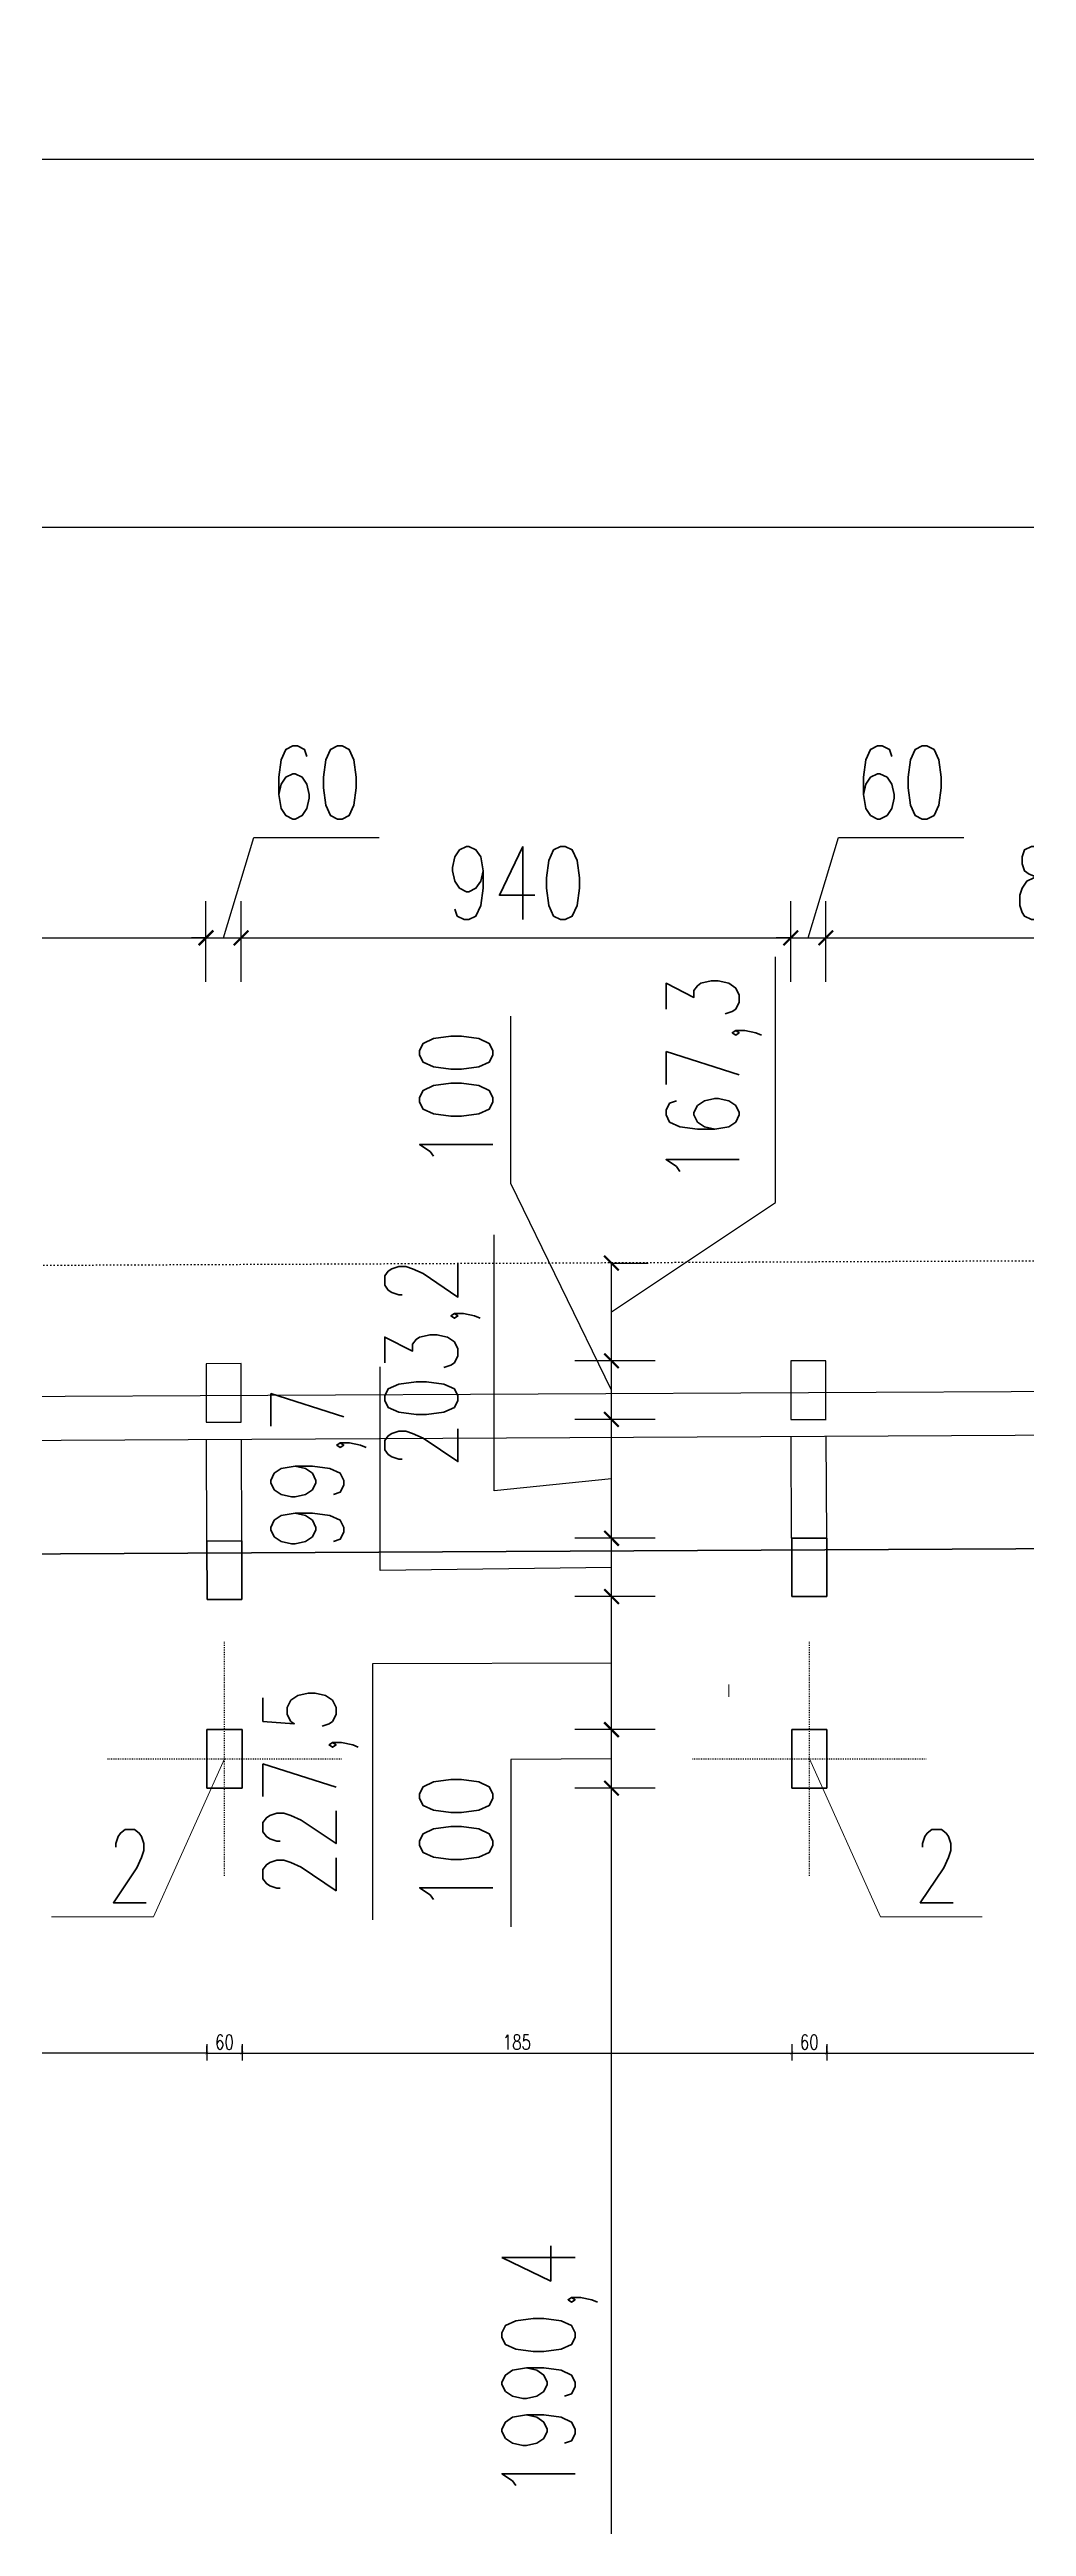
# Model space of a CAD drawing. Header units: millimetres. Extents: x -324080 to 120693, y -32448 to 53734.
# Drawn here: x -192215 to -190544, y -1411 to 2823 of the extents above; entities that cross this region are included whole.
import ezdxf

# ---------------------------------------------------------------- set-up
doc = ezdxf.new("R2010")
doc.units = ezdxf.units.MM
doc.linetypes.add('ACAD_ISO03W100', pattern=[30, 12, -18])
for name, color, linetype, lineweight in [('przekrój', 6, 'Continuous', 50), ('wymiary', 253, 'Continuous', 5), ('ściany', 5, 'Continuous', 50)]:
    doc.layers.add(name, color=color, linetype=linetype, lineweight=lineweight)
doc.layers.add('przerywana', color=7, linetype='ACAD_ISO03W100')
doc.styles.add('Opisowy', font='simplex.shx', dxfattribs={"width": 0.75, "height": 2.5})
doc.dimstyles.new('Opisowy', dxfattribs={"dimscale": 0, "dimtxt": 2.5, "dimasz": 0.5, "dimexe": 1.25, "dimexo": 0.625, "dimtad": 1, "dimdec": 1, "dimtxsty": 'Opisowy', "dimblk": 'ARCHTICK', "dimcen": 1, "dimadec": 0, "dimazin": 0, "dimtfac": 1, "dimtdec": 1, "dimtmove": 0, "dimatfit": 3, "dimfxl": 1.5, "dimfxlon": 1, "dimarcsym": 0})

# ---------------------------------------------------------------- blocks, each defined once
blk = doc.blocks.new('_ArchTick')
at = {"color": 0, "linetype": 'ByBlock', "const_width": 0.15}
blk.add_lwpolyline([(-0.5, -0.5), (0.5, 0.5)], dxfattribs=at)
blk = doc.blocks.new('*D1011')
at = {"layer": 'Defpoints', "color": 0}
for p in [(-192970.2, -601.6), (-192970.2, -601.6), (-191945.4, -601.6)]:
    blk.add_point(p, dxfattribs=at)
at = {"layer": 'wymiary', "color": 0, "lineweight": -2}
for p, q in [((-192970.2, -601.6), (-192970.2, -589.1)), ((-191945.4, -601.6), (-191945.4, -589.1)), ((-191945.4, -601.6), (-192970.2, -601.6))]:
    blk.add_line(p, q, dxfattribs=at)
at = {"layer": 'wymiary', "color": 0, "lineweight": -2, "xscale": 5, "yscale": 5, "zscale": 5, "rotation": 180}
blk.add_blockref('_ArchTick', (-192970.2, -601.6), dxfattribs=at)
at = {"layer": 'wymiary', "color": 0, "lineweight": -2, "xscale": 5, "yscale": 5, "zscale": 5}
blk.add_blockref('_ArchTick', (-191945.4, -601.6), dxfattribs=at)
at = {"layer": 'wymiary', "color": 0, "lineweight": 5, "insert": (-192457.8, -582.8), "char_height": 25, "attachment_point": 5, "style": 'Opisowy'}
blk.add_mtext('214', dxfattribs=at)
blk = doc.blocks.new('*D1012')
at = {"layer": 'Defpoints', "color": 0}
for p in [(-191945.4, -348.7), (-191885.4, -348.7), (-191885.4, -601.6)]:
    blk.add_point(p, dxfattribs=at)
at = {"layer": 'wymiary', "color": 0, "lineweight": -2}
for p, q in [((-191945.4, -586.6), (-191945.4, -614.1)), ((-191885.4, -586.6), (-191885.4, -614.1)), ((-191945.4, -601.6), (-191885.4, -601.6))]:
    blk.add_line(p, q, dxfattribs=at)
at = {"layer": 'wymiary', "color": 0, "lineweight": -2, "xscale": 5, "yscale": 5, "zscale": 5, "rotation": 180}
blk.add_blockref('_ArchTick', (-191945.4, -601.6), dxfattribs=at)
at = {"layer": 'wymiary', "color": 0, "lineweight": -2, "xscale": 5, "yscale": 5, "zscale": 5}
blk.add_blockref('_ArchTick', (-191885.4, -601.6), dxfattribs=at)
at = {"layer": 'wymiary', "color": 0, "lineweight": 5, "insert": (-191915.4, -582.8), "char_height": 25, "attachment_point": 5, "style": 'Opisowy'}
blk.add_mtext('60', dxfattribs=at)
blk = doc.blocks.new('*D1013')
at = {"layer": 'Defpoints', "color": 0}
for p in [(-190945.4, -348.7), (-191885.4, -601.6), (-190945.4, -601.6)]:
    blk.add_point(p, dxfattribs=at)
at = {"layer": 'wymiary', "color": 0, "lineweight": -2}
for p, q in [((-191885.4, -601.6), (-191885.4, -589.1)), ((-190945.4, -586.6), (-190945.4, -614.1)), ((-191885.4, -601.6), (-190945.4, -601.6))]:
    blk.add_line(p, q, dxfattribs=at)
at = {"layer": 'wymiary', "color": 0, "lineweight": -2, "xscale": 5, "yscale": 5, "zscale": 5, "rotation": 180}
blk.add_blockref('_ArchTick', (-191885.4, -601.6), dxfattribs=at)
at = {"layer": 'wymiary', "color": 0, "lineweight": -2, "xscale": 5, "yscale": 5, "zscale": 5}
blk.add_blockref('_ArchTick', (-190945.4, -601.6), dxfattribs=at)
at = {"layer": 'wymiary', "color": 0, "lineweight": 5, "insert": (-191415.4, -582.8), "char_height": 25, "attachment_point": 5, "style": 'Opisowy'}
blk.add_mtext('185', dxfattribs=at)
blk = doc.blocks.new('*D1014')
at = {"layer": 'Defpoints', "color": 0}
for p in [(-190885.4, -601.6), (-190005.4, -601.6), (-190005.4, -601.6)]:
    blk.add_point(p, dxfattribs=at)
at = {"layer": 'wymiary', "color": 0, "lineweight": -2}
for p, q in [((-190885.4, -601.6), (-190885.4, -589.1)), ((-190005.4, -601.6), (-190005.4, -589.1)), ((-190885.4, -601.6), (-190005.4, -601.6))]:
    blk.add_line(p, q, dxfattribs=at)
at = {"layer": 'wymiary', "color": 0, "lineweight": -2, "xscale": 5, "yscale": 5, "zscale": 5, "rotation": 180}
blk.add_blockref('_ArchTick', (-190885.4, -601.6), dxfattribs=at)
at = {"layer": 'wymiary', "color": 0, "lineweight": -2, "xscale": 5, "yscale": 5, "zscale": 5}
blk.add_blockref('_ArchTick', (-190005.4, -601.6), dxfattribs=at)
at = {"layer": 'wymiary', "color": 0, "lineweight": 5, "insert": (-190445.4, -582.8), "char_height": 25, "attachment_point": 5, "style": 'Opisowy'}
blk.add_mtext('880', dxfattribs=at)
blk = doc.blocks.new('*D1183')
at = {"layer": 'Defpoints', "color": 0}
for p in [(-190945.4, -348.7), (-190885.4, -348.7), (-190885.4, -601.6)]:
    blk.add_point(p, dxfattribs=at)
at = {"layer": 'wymiary', "color": 0, "lineweight": -2}
for p, q in [((-190945.4, -586.6), (-190945.4, -614.1)), ((-190885.4, -586.6), (-190885.4, -614.1)), ((-190945.4, -601.6), (-190885.4, -601.6))]:
    blk.add_line(p, q, dxfattribs=at)
at = {"layer": 'wymiary', "color": 0, "lineweight": -2, "xscale": 5, "yscale": 5, "zscale": 5, "rotation": 180}
blk.add_blockref('_ArchTick', (-190945.4, -601.6), dxfattribs=at)
at = {"layer": 'wymiary', "color": 0, "lineweight": -2, "xscale": 5, "yscale": 5, "zscale": 5}
blk.add_blockref('_ArchTick', (-190885.4, -601.6), dxfattribs=at)
at = {"layer": 'wymiary', "color": 0, "insert": (-190915.4, -582.8), "char_height": 25, "attachment_point": 5, "style": 'Opisowy'}
blk.add_mtext('60', dxfattribs=at)
blk = doc.blocks.new('*D1701')
at = {"layer": 'Defpoints', "color": 0, "transparency": 16777216}
for p in [(-191947, 1304.9), (-191947, 576.7), (-192956.1, 546)]:
    blk.add_point(p, dxfattribs=at)
at = {"layer": 'wymiary', "color": 0, "lineweight": -2, "transparency": 16777216}
for p, q in [((-192956.1, 1229.9), (-192956.1, 1367.4)), ((-191947, 1229.9), (-191947, 1367.4)), ((-192956.1, 1304.9), (-191947, 1304.9))]:
    blk.add_line(p, q, dxfattribs=at)
at = {"layer": 'wymiary', "color": 0, "lineweight": -2, "transparency": 16777216, "xscale": 25, "yscale": 25, "zscale": 25, "rotation": 180}
blk.add_blockref('_ArchTick', (-192956.1, 1304.9), dxfattribs=at)
at = {"layer": 'wymiary', "color": 0, "lineweight": -2, "transparency": 16777216, "xscale": 25, "yscale": 25, "zscale": 25}
blk.add_blockref('_ArchTick', (-191947, 1304.9), dxfattribs=at)
at = {"layer": 'wymiary', "color": 0, "transparency": 16777216, "insert": (-192451.5, 1410.5), "char_height": 125, "attachment_point": 5, "style": 'Opisowy'}
blk.add_mtext('1009,1', dxfattribs=at)
blk = doc.blocks.new('*D1702')
at = {"layer": 'Defpoints', "color": 0, "transparency": 16777216}
for p in [(-191887, 1304.9), (-191947, 576.7), (-191887, 577)]:
    blk.add_point(p, dxfattribs=at)
at = {"layer": 'wymiary', "color": 0, "lineweight": -2, "transparency": 16777216}
for p, q in [((-191917, 1304.9), (-191865.4, 1476.7)), ((-191865.4, 1476.7), (-191651.1, 1476.7)), ((-191947, 1229.9), (-191947, 1367.4)), ((-191887, 1229.9), (-191887, 1367.4)), ((-191947, 1304.9), (-191972, 1304.9)), ((-191947, 1304.9), (-191887, 1304.9)), ((-191947, 1304.9), (-191887, 1304.9)), ((-191887, 1304.9), (-191862, 1304.9))]:
    blk.add_line(p, q, dxfattribs=at)
at = {"layer": 'wymiary', "color": 0, "lineweight": -2, "transparency": 16777216, "xscale": 25, "yscale": 25, "zscale": 25}
blk.add_blockref('_ArchTick', (-191947, 1304.9), dxfattribs=at)
at = {"layer": 'wymiary', "color": 0, "lineweight": -2, "transparency": 16777216, "xscale": 25, "yscale": 25, "zscale": 25, "rotation": 180}
blk.add_blockref('_ArchTick', (-191887, 1304.9), dxfattribs=at)
at = {"layer": 'wymiary', "color": 0, "transparency": 16777216, "insert": (-191758.3, 1570.5), "char_height": 125, "attachment_point": 5, "style": 'Opisowy'}
blk.add_mtext('60', dxfattribs=at)
blk = doc.blocks.new('*D1703')
at = {"layer": 'Defpoints', "color": 0, "transparency": 16777216}
for p in [(-190947, 1304.9), (-191887, 577), (-190947, 581.7)]:
    blk.add_point(p, dxfattribs=at)
at = {"layer": 'wymiary', "color": 0, "lineweight": -2, "transparency": 16777216}
for p, q in [((-191887, 1229.9), (-191887, 1367.4)), ((-190947, 1229.9), (-190947, 1367.4)), ((-191887, 1304.9), (-190947, 1304.9))]:
    blk.add_line(p, q, dxfattribs=at)
at = {"layer": 'wymiary', "color": 0, "lineweight": -2, "transparency": 16777216, "xscale": 25, "yscale": 25, "zscale": 25, "rotation": 180}
blk.add_blockref('_ArchTick', (-191887, 1304.9), dxfattribs=at)
at = {"layer": 'wymiary', "color": 0, "lineweight": -2, "transparency": 16777216, "xscale": 25, "yscale": 25, "zscale": 25}
blk.add_blockref('_ArchTick', (-190947, 1304.9), dxfattribs=at)
at = {"layer": 'wymiary', "color": 0, "transparency": 16777216, "insert": (-191417, 1398.6), "char_height": 125, "attachment_point": 5, "style": 'Opisowy'}
blk.add_mtext('940', dxfattribs=at)
blk = doc.blocks.new('*D1704')
at = {"layer": 'Defpoints', "color": 0, "transparency": 16777216}
for p in [(-190887, 1304.9), (-190947, 581.7), (-190887, 582)]:
    blk.add_point(p, dxfattribs=at)
at = {"layer": 'wymiary', "color": 0, "lineweight": -2, "transparency": 16777216}
for p, q in [((-190917, 1304.9), (-190865.4, 1476.7)), ((-190865.4, 1476.7), (-190651.2, 1476.7)), ((-190947, 1229.9), (-190947, 1367.4)), ((-190887, 1229.9), (-190887, 1367.4)), ((-190947, 1304.9), (-190972, 1304.9)), ((-190947, 1304.9), (-190887, 1304.9)), ((-190947, 1304.9), (-190887, 1304.9)), ((-190887, 1304.9), (-190862, 1304.9))]:
    blk.add_line(p, q, dxfattribs=at)
at = {"layer": 'wymiary', "color": 0, "lineweight": -2, "transparency": 16777216, "xscale": 25, "yscale": 25, "zscale": 25}
blk.add_blockref('_ArchTick', (-190947, 1304.9), dxfattribs=at)
at = {"layer": 'wymiary', "color": 0, "lineweight": -2, "transparency": 16777216, "xscale": 25, "yscale": 25, "zscale": 25, "rotation": 180}
blk.add_blockref('_ArchTick', (-190887, 1304.9), dxfattribs=at)
at = {"layer": 'wymiary', "color": 0, "transparency": 16777216, "insert": (-190758.3, 1570.5), "char_height": 125, "attachment_point": 5, "style": 'Opisowy'}
blk.add_mtext('60', dxfattribs=at)
blk = doc.blocks.new('*D1705')
at = {"layer": 'Defpoints', "color": 0, "transparency": 16777216}
for p in [(-190007, 1304.9), (-190887, 582), (-190007, 586.5)]:
    blk.add_point(p, dxfattribs=at)
at = {"layer": 'wymiary', "color": 0, "lineweight": -2, "transparency": 16777216}
for p, q in [((-190887, 1229.9), (-190887, 1367.4)), ((-190007, 1229.9), (-190007, 1367.4)), ((-190887, 1304.9), (-190007, 1304.9))]:
    blk.add_line(p, q, dxfattribs=at)
at = {"layer": 'wymiary', "color": 0, "lineweight": -2, "transparency": 16777216, "xscale": 25, "yscale": 25, "zscale": 25, "rotation": 180}
blk.add_blockref('_ArchTick', (-190887, 1304.9), dxfattribs=at)
at = {"layer": 'wymiary', "color": 0, "lineweight": -2, "transparency": 16777216, "xscale": 25, "yscale": 25, "zscale": 25}
blk.add_blockref('_ArchTick', (-190007, 1304.9), dxfattribs=at)
at = {"layer": 'wymiary', "color": 0, "transparency": 16777216, "insert": (-190447, 1398.6), "char_height": 125, "attachment_point": 5, "style": 'Opisowy'}
blk.add_mtext('880', dxfattribs=at)
blk = doc.blocks.new('*D1727')
at = {"layer": 'Defpoints', "color": 0, "transparency": 16777216}
for p in [(-183581.6, 2007), (-183581.6, 780.2), (-192956.1, 730.7)]:
    blk.add_point(p, dxfattribs=at)
at = {"layer": 'wymiary', "color": 0, "lineweight": -2, "transparency": 16777216}
for p, q in [((-192956.1, 1932), (-192956.1, 2069.5)), ((-183581.6, 1932), (-183581.6, 2069.5)), ((-192956.1, 2007), (-183581.6, 2007))]:
    blk.add_line(p, q, dxfattribs=at)
at = {"layer": 'wymiary', "color": 0, "lineweight": -2, "transparency": 16777216, "xscale": 25, "yscale": 25, "zscale": 25, "rotation": 180}
blk.add_blockref('_ArchTick', (-192956.1, 2007), dxfattribs=at)
at = {"layer": 'wymiary', "color": 0, "lineweight": -2, "transparency": 16777216, "xscale": 25, "yscale": 25, "zscale": 25}
blk.add_blockref('_ArchTick', (-183581.6, 2007), dxfattribs=at)
at = {"layer": 'wymiary', "color": 0, "transparency": 16777216, "insert": (-188268.8, 2112.7), "char_height": 125, "attachment_point": 5, "style": 'Opisowy'}
blk.add_mtext('9374,4', dxfattribs=at)
blk = doc.blocks.new('*D1731')
at = {"layer": 'Defpoints', "color": 0, "transparency": 16777216}
for p in [(-182947.3, 2635.8), (-182947.3, 1392.9), (-193584.2, 1343.9)]:
    blk.add_point(p, dxfattribs=at)
at = {"layer": 'wymiary', "color": 0, "lineweight": -2, "transparency": 16777216}
for p, q in [((-193584.2, 2560.8), (-193584.2, 2698.3)), ((-182947.3, 2560.8), (-182947.3, 2698.3)), ((-193584.2, 2635.8), (-182947.3, 2635.8))]:
    blk.add_line(p, q, dxfattribs=at)
at = {"layer": 'wymiary', "color": 0, "lineweight": -2, "transparency": 16777216, "xscale": 25, "yscale": 25, "zscale": 25, "rotation": 180}
blk.add_blockref('_ArchTick', (-193584.2, 2635.8), dxfattribs=at)
at = {"layer": 'wymiary', "color": 0, "lineweight": -2, "transparency": 16777216, "xscale": 25, "yscale": 25, "zscale": 25}
blk.add_blockref('_ArchTick', (-182947.3, 2635.8), dxfattribs=at)
at = {"layer": 'wymiary', "color": 0, "transparency": 16777216, "insert": (-188265.8, 2741.4), "char_height": 125, "attachment_point": 5, "style": 'Opisowy'}
blk.add_mtext('10636,9', dxfattribs=at)
blk = doc.blocks.new('*D1772')
at = {"layer": 'Defpoints', "color": 0, "transparency": 16777216}
for p in [(-191253.6, -148.7), (-190945.4, -148.7), (-191170, -2139.1)]:
    blk.add_point(p, dxfattribs=at)
at = {"layer": 'wymiary', "color": 0, "lineweight": -2, "transparency": 16777216}
for p, q in [((-191178.6, -148.7), (-191316.1, -148.7)), ((-191253.6, -2139.1), (-191253.6, -148.7)), ((-191201.2, -2139.1), (-191316.1, -2139.1))]:
    blk.add_line(p, q, dxfattribs=at)
at = {"layer": 'wymiary', "color": 0, "lineweight": -2, "transparency": 16777216, "xscale": 25, "yscale": 25, "zscale": 25}
for p, rotation in [((-191253.6, -148.7), 90), ((-191253.6, -2139.1), 270)]:
    blk.add_blockref('_ArchTick', p, dxfattribs=dict(at, rotation=rotation))
at = {"layer": 'wymiary', "color": 0, "transparency": 16777216, "insert": (-191359.3, -1143.9), "char_height": 125, "attachment_point": 5, "rotation": 90, "style": 'Opisowy'}
blk.add_mtext('1990,4', dxfattribs=at)
blk = doc.blocks.new('*D1773')
at = {"layer": 'Defpoints', "color": 0, "transparency": 16777216}
for p in [(-191253.6, -48.7), (-190945.4, -48.7), (-190945.4, -148.7)]:
    blk.add_point(p, dxfattribs=at)
at = {"layer": 'wymiary', "color": 0, "lineweight": -2, "transparency": 16777216}
for p, q in [((-191178.6, -48.7), (-191316.1, -48.7)), ((-191253.6, -148.7), (-191253.6, -48.7)), ((-191253.6, -98.7), (-191425.5, -99.8)), ((-191425.5, -99.8), (-191425.5, -385.5)), ((-191178.6, -148.7), (-191316.1, -148.7))]:
    blk.add_line(p, q, dxfattribs=at)
at = {"layer": 'wymiary', "color": 0, "lineweight": -2, "transparency": 16777216, "xscale": 25, "yscale": 25, "zscale": 25}
for p, rotation in [((-191253.6, -48.7), 90), ((-191253.6, -148.7), 270)]:
    blk.add_blockref('_ArchTick', p, dxfattribs=dict(at, rotation=rotation))
at = {"layer": 'wymiary', "color": 0, "transparency": 16777216, "insert": (-191519.2, -242.6), "char_height": 125, "attachment_point": 5, "rotation": 90, "style": 'Opisowy'}
blk.add_mtext('100', dxfattribs=at)
blk = doc.blocks.new('*D1774')
at = {"layer": 'Defpoints', "color": 0, "transparency": 16777216}
for p in [(-191253.6, 178.8), (-190945, 178.8), (-190915.4, -48.7)]:
    blk.add_point(p, dxfattribs=at)
at = {"layer": 'wymiary', "color": 0, "lineweight": -2, "transparency": 16777216}
for p, q in [((-191178.6, 178.8), (-191316.1, 178.8)), ((-191253.6, -48.7), (-191253.6, 178.8)), ((-191253.6, 65.1), (-191662.4, 63.6)), ((-191662.4, 63.6), (-191662.4, -373.9)), ((-191178.6, -48.7), (-191316.1, -48.7))]:
    blk.add_line(p, q, dxfattribs=at)
at = {"layer": 'wymiary', "color": 0, "lineweight": -2, "transparency": 16777216, "xscale": 25, "yscale": 25, "zscale": 25}
for p, rotation in [((-191253.6, 178.8), 90), ((-191253.6, -48.7), 270)]:
    blk.add_blockref('_ArchTick', p, dxfattribs=dict(at, rotation=rotation))
at = {"layer": 'wymiary', "color": 0, "transparency": 16777216, "insert": (-191768.1, -155.2), "char_height": 125, "attachment_point": 5, "rotation": 90, "style": 'Opisowy'}
blk.add_mtext('227,5', dxfattribs=at)
blk = doc.blocks.new('*D1775')
at = {"layer": 'Defpoints', "color": 0, "transparency": 16777216}
for p in [(-191253.6, 278.5), (-190945.5, 278.5), (-190945, 178.8)]:
    blk.add_point(p, dxfattribs=at)
at = {"layer": 'wymiary', "color": 0, "lineweight": -2, "transparency": 16777216}
for p, q in [((-191649.2, 223.5), (-191649.2, 571.7)), ((-191178.6, 278.5), (-191316.1, 278.5)), ((-191253.6, 178.8), (-191253.6, 278.5)), ((-191253.6, 228.7), (-191649.2, 223.5)), ((-191178.6, 178.8), (-191316.1, 178.8))]:
    blk.add_line(p, q, dxfattribs=at)
at = {"layer": 'wymiary', "color": 0, "lineweight": -2, "transparency": 16777216, "xscale": 25, "yscale": 25, "zscale": 25}
for p, rotation in [((-191253.6, 278.5), 90), ((-191253.6, 178.8), 270)]:
    blk.add_blockref('_ArchTick', p, dxfattribs=dict(at, rotation=rotation))
at = {"layer": 'wymiary', "color": 0, "transparency": 16777216, "insert": (-191754.8, 397.6), "char_height": 125, "attachment_point": 5, "rotation": 90, "style": 'Opisowy'}
blk.add_mtext('99,7', dxfattribs=at)
blk = doc.blocks.new('*D1776')
at = {"layer": 'Defpoints', "color": 0, "transparency": 16777216}
for p in [(-191253.6, 481.7), (-190946.4, 481.7), (-190945.5, 278.5)]:
    blk.add_point(p, dxfattribs=at)
at = {"layer": 'wymiary', "color": 0, "lineweight": -2, "transparency": 16777216}
for p, q in [((-191454, 359.6), (-191454, 797.1)), ((-191178.6, 481.7), (-191316.1, 481.7)), ((-191253.6, 278.5), (-191253.6, 481.7)), ((-191253.6, 380.1), (-191454, 359.6)), ((-191178.6, 278.5), (-191316.1, 278.5))]:
    blk.add_line(p, q, dxfattribs=at)
at = {"layer": 'wymiary', "color": 0, "lineweight": -2, "transparency": 16777216, "xscale": 25, "yscale": 25, "zscale": 25}
for p, rotation in [((-191253.6, 481.7), 90), ((-191253.6, 278.5), 270)]:
    blk.add_blockref('_ArchTick', p, dxfattribs=dict(at, rotation=rotation))
at = {"layer": 'wymiary', "color": 0, "transparency": 16777216, "insert": (-191559.7, 578.3), "char_height": 125, "attachment_point": 5, "rotation": 90, "style": 'Opisowy'}
blk.add_mtext('203,2', dxfattribs=at)
blk = doc.blocks.new('*D1777')
at = {"layer": 'Defpoints', "color": 0, "transparency": 16777216}
for p in [(-191253.6, 581.7), (-190947, 581.7), (-190947, 481.7)]:
    blk.add_point(p, dxfattribs=at)
at = {"layer": 'wymiary', "color": 0, "lineweight": -2, "transparency": 16777216}
for p, q in [((-191425.5, 885.2), (-191425.5, 1170.9)), ((-191253.6, 531.7), (-191425.5, 885.2)), ((-191178.6, 581.7), (-191316.1, 581.7)), ((-191253.6, 481.7), (-191253.6, 581.7)), ((-191178.6, 481.7), (-191316.1, 481.7))]:
    blk.add_line(p, q, dxfattribs=at)
at = {"layer": 'wymiary', "color": 0, "lineweight": -2, "transparency": 16777216, "xscale": 25, "yscale": 25, "zscale": 25}
for p, rotation in [((-191253.6, 581.7), 90), ((-191253.6, 481.7), 270)]:
    blk.add_blockref('_ArchTick', p, dxfattribs=dict(at, rotation=rotation))
at = {"layer": 'wymiary', "color": 0, "transparency": 16777216, "insert": (-191519.2, 1028.1), "char_height": 125, "attachment_point": 5, "rotation": 90, "style": 'Opisowy'}
blk.add_mtext('100', dxfattribs=at)
blk = doc.blocks.new('*D1778')
at = {"layer": 'Defpoints', "color": 0, "transparency": 16777216}
for p in [(-191279, 749), (-191253.6, 749), (-190947, 581.7)]:
    blk.add_point(p, dxfattribs=at)
at = {"layer": 'wymiary', "color": 0, "lineweight": -2, "transparency": 16777216}
for p, q in [((-190973.1, 852.6), (-190973.1, 1272.2)), ((-191253.6, 665.4), (-190973.1, 852.6)), ((-191253.6, 749), (-191191.1, 749)), ((-191253.6, 581.7), (-191253.6, 749)), ((-191178.6, 581.7), (-191316.1, 581.7))]:
    blk.add_line(p, q, dxfattribs=at)
at = {"layer": 'wymiary', "color": 0, "lineweight": -2, "transparency": 16777216, "xscale": 25, "yscale": 25, "zscale": 25}
for p, rotation in [((-191253.6, 749), 90), ((-191253.6, 581.7), 270)]:
    blk.add_blockref('_ArchTick', p, dxfattribs=dict(at, rotation=rotation))
at = {"layer": 'wymiary', "color": 0, "transparency": 16777216, "insert": (-191078.7, 1062.4), "char_height": 125, "attachment_point": 5, "rotation": 90, "style": 'Opisowy'}
blk.add_mtext('167,3', dxfattribs=at)

msp = doc.modelspace()

# ---------------------------------------------------------------- linework, layer by layer
at = {"lineweight": 25}
for p, q in [((-183215.32, 565.98), (-193330.91, 515.03)), ((-183289.97, 490.64), (-193256.73, 440.43))]:
    msp.add_line(p, q, dxfattribs=at)
at = {"lineweight": 40}
for p, q in [((-191945.46, 273.5), (-191885.46, 273.81)), ((-191944.95, 173.81), (-191945.38, 273.5)), ((-191885.46, 273.81), (-191885.46, 173.81)), ((-190945.48, 278.54), (-190885.48, 278.84)), ((-190944.98, 178.84), (-190945.4, 278.54)), ((-190885.48, 278.84), (-190885.48, 178.84)), ((-191885.46, 173.81), (-191944.95, 173.81)), ((-190885.48, 178.84), (-190944.98, 178.84))]:
    msp.add_line(p, q, dxfattribs=at)
at = {"lineweight": 20}
for p, q in [((-192037, -368.45), (-191915.2, -98.69)), ((-190793.43, -368.45), (-190915.23, -98.69)), ((-192037, -368.45), (-192211, -368.45)), ((-190793.43, -368.45), (-190619.43, -368.45))]:
    msp.add_line(p, q, dxfattribs=at)
at = {"layer": 'przekrój', "lineweight": 30}
for p, q in [((-191886.96, 576.97), (-191946.98, 576.68)), ((-191946.98, 576.68), (-191946.98, 476.68)), ((-191886.96, 476.68), (-191886.96, 576.97)), ((-190886.99, 582.01), (-190947.01, 581.72)), ((-190947.01, 581.72), (-190947.01, 481.72)), ((-190886.99, 481.72), (-190886.99, 582.01)), ((-191946.98, 476.68), (-191886.6, 476.68)), ((-190947.01, 481.72), (-190886.63, 481.72))]:
    msp.add_line(p, q, dxfattribs=at)
at = {"layer": 'przerywana', "ltscale": 0.2}
msp.add_line((-182947.31, 787.41), (-193584.21, 738.38), dxfattribs=at)
at = {"layer": 'wymiary', "lineweight": 25}
for p, q in [((-191945.46, 273.5), (-191946.33, 447.04)), ((-191885.46, 273.81), (-191886.33, 447.34)), ((-190945.48, 278.54), (-190946.36, 452.07)), ((-190885.48, 278.84), (-190886.36, 452.38))]:
    msp.add_line(p, q, dxfattribs=at)
at = {"layer": 'wymiary', "linetype": 'ACAD_ISO03W100', "lineweight": 30, "ltscale": 0.1}
for p, q in [((-191915.2, -298.69), (-191915.2, 101.31)), ((-190915.23, -298.69), (-190915.23, 101.31)), ((-192115.2, -98.69), (-191715.2, -98.69)), ((-191115.23, -98.69), (-190715.23, -98.69))]:
    msp.add_line(p, q, dxfattribs=at)
at = {"layer": 'wymiary', "lineweight": 5}
msp.add_line((-191053.06, 7.14), (-191053.06, 28.67), dxfattribs=at)
at = {"layer": 'ściany', "lineweight": 40}
msp.add_line((-183492.01, 298.44), (-193061.8, 247.21), dxfattribs=at)
at = {"layer": 'ściany'}
for p, q in [((-191885.38, -48.69), (-191945.38, -48.69)), ((-191945.38, -48.69), (-191945.38, -148.69)), ((-191885.38, -148.69), (-191885.38, -48.69)), ((-190885.38, -48.69), (-190945.38, -48.69)), ((-190945.38, -48.69), (-190945.38, -148.69)), ((-190885.38, -148.69), (-190885.38, -48.69)), ((-191945.38, -148.69), (-191885.38, -148.69)), ((-190945.38, -148.69), (-190885.38, -148.69))]:
    msp.add_line(p, q, dxfattribs=at)

# ---------------------------------------------------------------- texts
at = {"lineweight": 20, "char_height": 25, "width": 180.804, "style": 'Opisowy'}
for s, insert, attachment_point in [('{\\H5x;2}', (-192037, -219.6), 3), ('\\pi55.75211;{\\H5x;2}', (-190793.43, -219.6), 1)]:
    msp.add_mtext(s, dxfattribs=dict(at, insert=insert, attachment_point=attachment_point))

# ---------------------------------------------------------------- dimensions: what is measured, and where the dimension line sits
at = {"layer": 'wymiary'}
for base, p1, p2, picture, middle in [((-182947.31, 2635.76), (-193584.21, 1343.87), (-182947.31, 1392.89), '*D1731', (-188265.76, 2741.42)), ((-183581.63, 2007.05), (-192956.07, 730.66), (-183581.63, 780.24), '*D1727', (-188268.85, 2112.7)), ((-191886.96, 1304.87), (-191946.98, 576.68), (-191886.96, 576.97), '*D1702', (-191834.16, 1570.5)), ((-190886.99, 1304.87), (-190947.01, 581.72), (-190886.99, 582.01), '*D1704', (-190834.19, 1570.5)), ((-191946.98, 1304.87), (-192956.07, 545.96), (-191946.98, 576.68), '*D1701', (-192451.53, 1410.53)), ((-190947.0082, 1304.8709), (-191886.9647, 576.9692), (-190947.0082, 581.7185), '*D1703', (-191416.9864, 1398.6209)), ((-190007.03, 1304.87), (-190886.99, 582.01), (-190007.03, 586.45), '*D1705', (-190447.01, 1398.62)), ((-190885.38, -601.58), (-190945.38, -348.69), (-190885.38, -348.69), '*D1183', (-190915.38, -582.83))]:
    dim = msp.add_linear_dim(base=base, p1=p1, p2=p2, dimstyle='Opisowy', dxfattribs=at)
    dim.commit()
    dim.dimension.update_dxf_attribs({"geometry": picture, "text_midpoint": middle})
for base, p1, p2, picture, middle in [((-191253.62, 749.01), (-190947.01, 581.72), (-191279.01, 749.01), '*D1778', (-190973.09, 883.81)), ((-191253.62, 581.72), (-190947.01, 481.72), (-190947.01, 581.72), '*D1777', (-191425.5, 916.48)), ((-191253.62, 481.72), (-190945.48, 278.54), (-190946.36, 481.72), '*D1776', (-191454.02, 390.82)), ((-191253.62, 278.54), (-190944.98, 178.84), (-190945.48, 278.54), '*D1775', (-191649.19, 254.77)), ((-191253.62, 178.84), (-190915.38, -48.69), (-190944.98, 178.84), '*D1774', (-191662.4, 32.32)), ((-191253.62, -48.69), (-190945.38, -148.69), (-190945.38, -48.69), '*D1773', (-191425.5, -131.04))]:
    dim = msp.add_linear_dim(base=base, p1=p1, p2=p2, angle=90, dimstyle='Opisowy', dxfattribs=at)
    dim.commit()
    dim.dimension.update_dxf_attribs({"geometry": picture, "text_midpoint": middle, "dimtype": 160})
dim = msp.add_linear_dim(base=(-191253.62, -148.69), p1=(-191169.96, -2139.11), p2=(-190945.38, -148.69), angle=90, dimstyle='Opisowy', dxfattribs=at)
dim.commit()
dim.dimension.update_dxf_attribs({"geometry": '*D1772', "text_midpoint": (-191359.28, -1143.9)})
at = {"layer": 'wymiary', "lineweight": 5}
for base, p1, p2, picture, middle in [((-191885.38, -601.58), (-191945.38, -348.69), (-191885.38, -348.69), '*D1012', (-191915.38, -582.83)), ((-190005.38, -601.58), (-190885.38, -601.58), (-190005.38, -601.58), '*D1014', (-190445.38, -582.83))]:
    dim = msp.add_linear_dim(base=base, p1=p1, p2=p2, dimstyle='Opisowy', dxfattribs=at)
    dim.commit()
    dim.dimension.update_dxf_attribs({"geometry": picture, "text_midpoint": middle})
for base, p1, p2, text, picture, middle in [((-190945.38, -601.58), (-191885.38, -601.58), (-190945.38, -348.69), '185', '*D1013', (-191415.38, -582.83)), ((-192970.16, -601.58), (-191945.38, -601.58), (-192970.16, -601.58), '214', '*D1011', (-192457.77, -582.83))]:
    dim = msp.add_linear_dim(base=base, p1=p1, p2=p2, text=text, dimstyle='Opisowy', dxfattribs=at)
    dim.commit()
    dim.dimension.update_dxf_attribs({"geometry": picture, "text_midpoint": middle})

doc.saveas('drawing.dxf')
